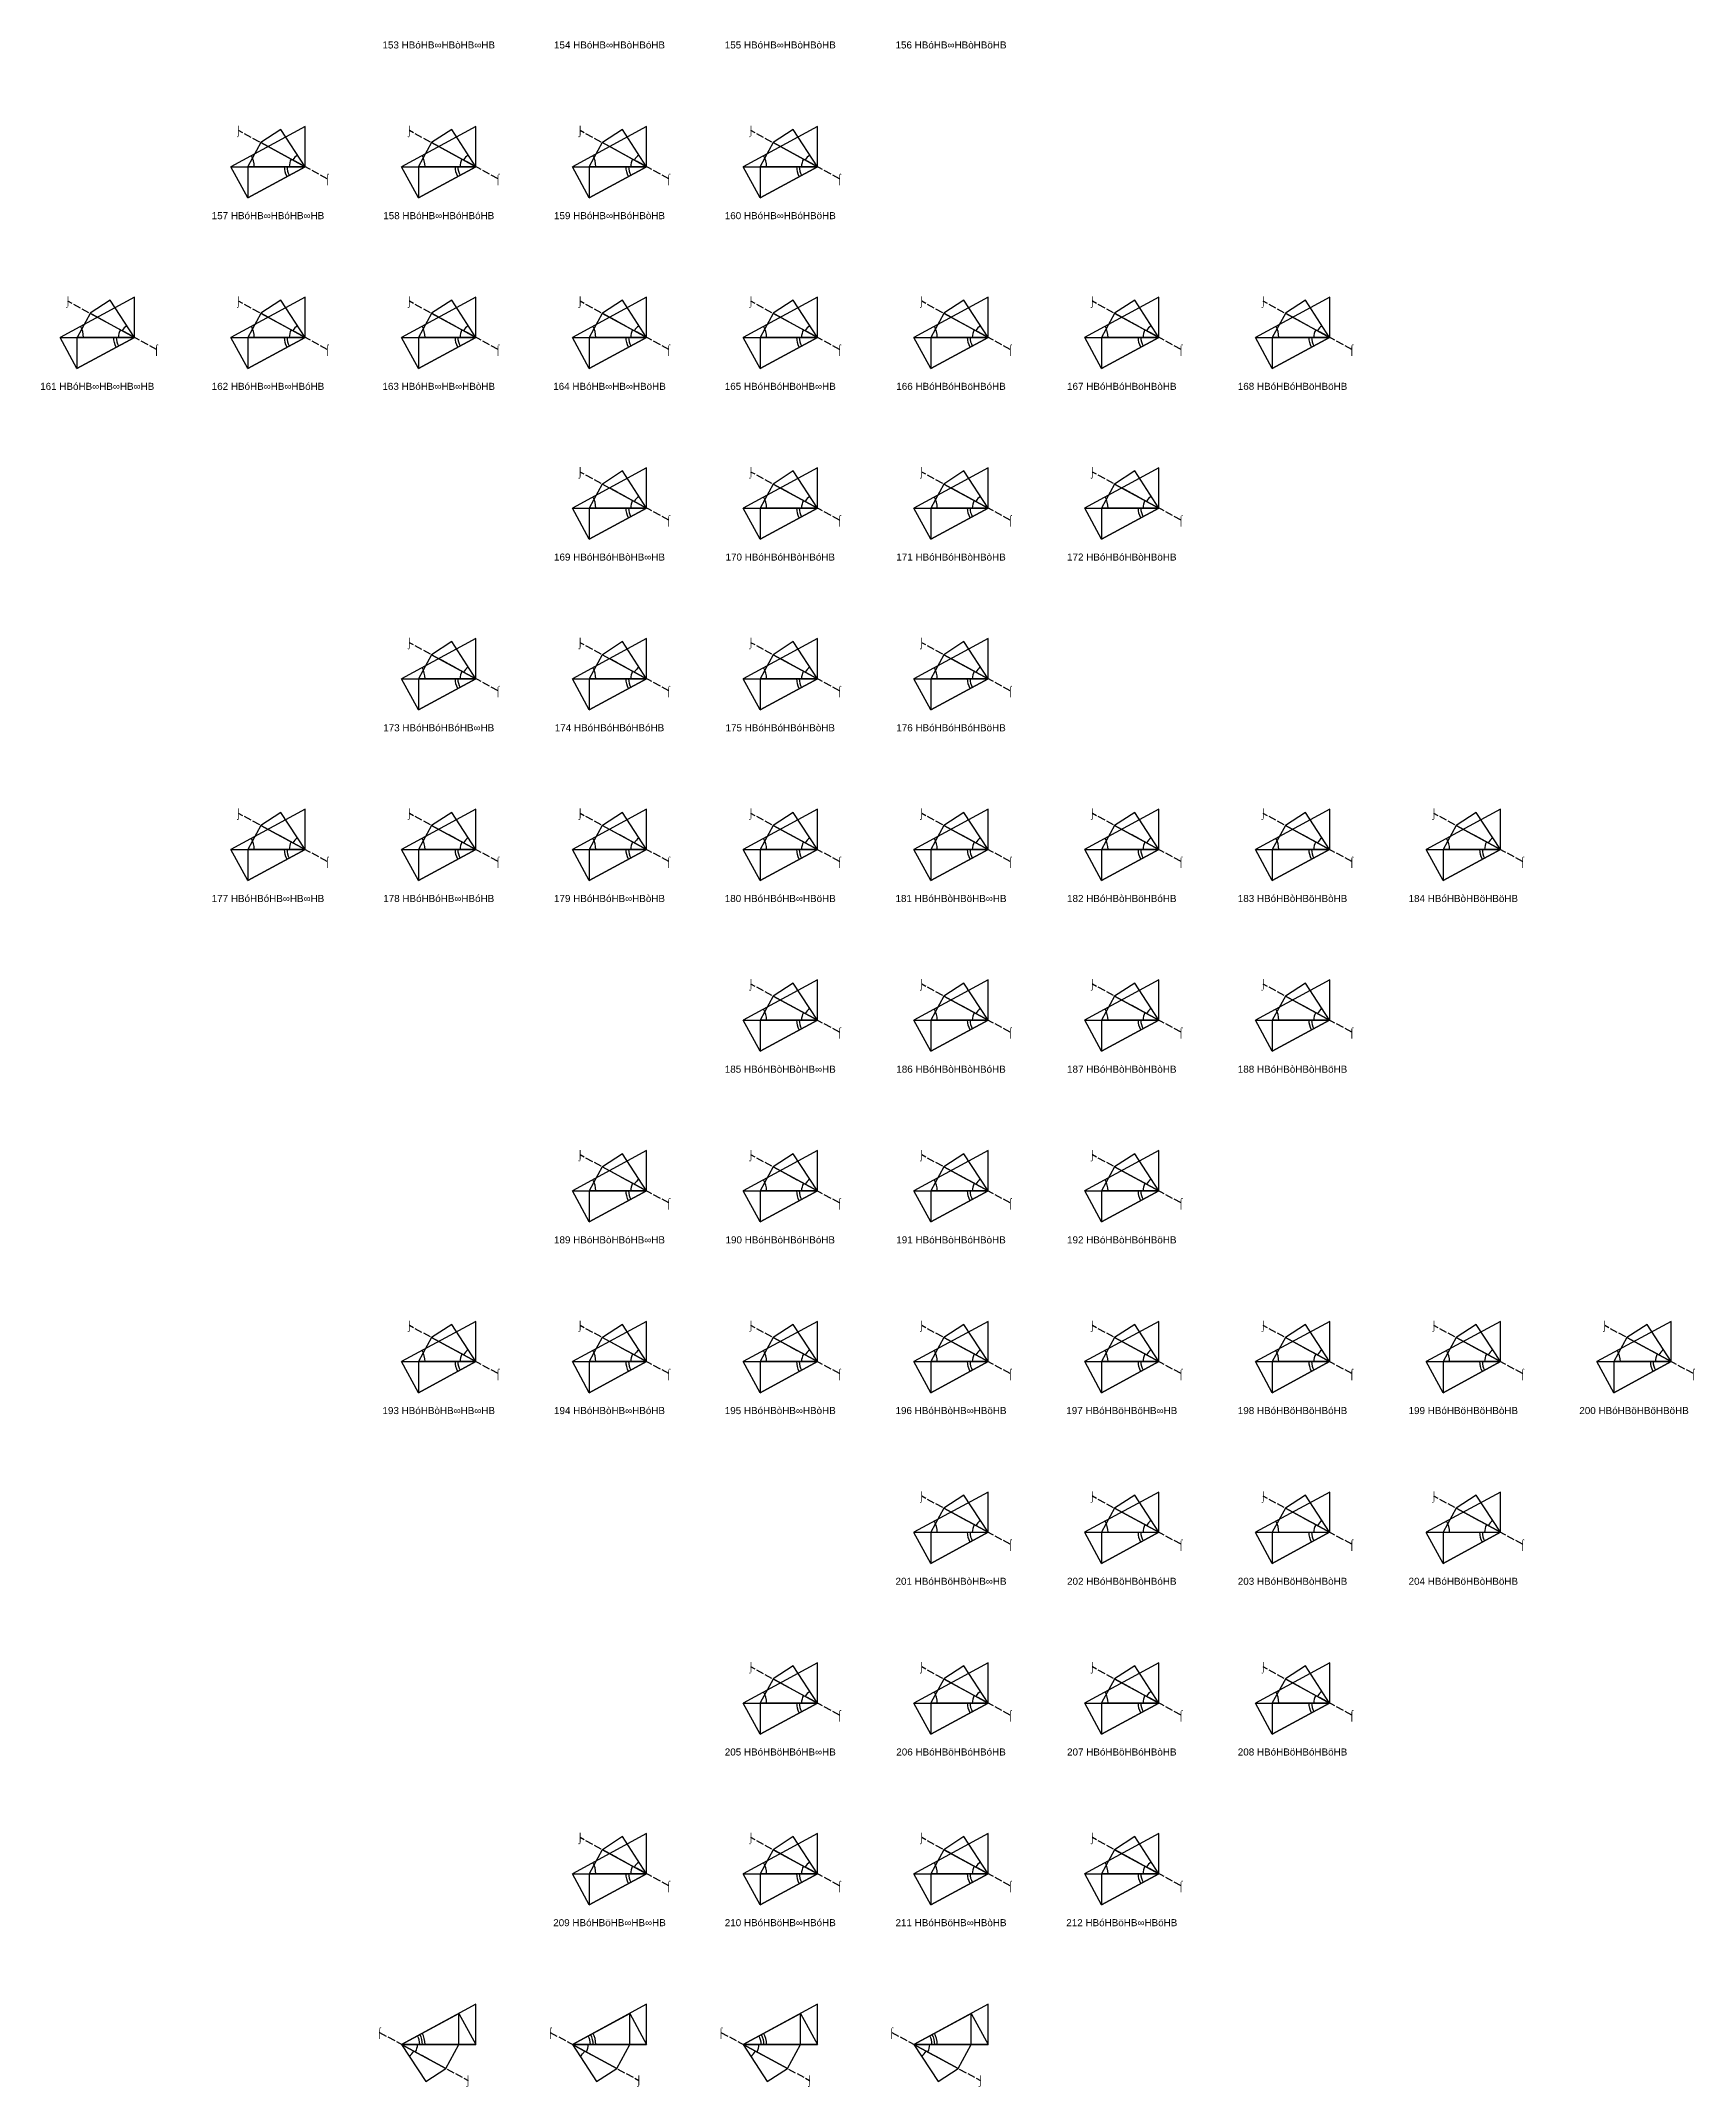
# Model space of a CAD drawing. Header units: millimetres. Extents: x 122552 to 1654769, y -10280102 to 62068.
# Drawn here: x 971675 to 1229818, y -1869583 to -1550158 of the extents above; entities that cross this region are included whole.
import ezdxf
from ezdxf.enums import TextEntityAlignment as Align

# ---------------------------------------------------------------- set-up
doc = ezdxf.new("R2010")
doc.units = ezdxf.units.MM
doc.linetypes.add('ACAD_ISO02W100', pattern=[15, 12, -3])
for name, color, linetype in [('BASE', 170, 'Continuous'), ('HYPOTENUSE', 20, 'Continuous'), ('PERPENDICULAR', 90, 'Continuous'), ('Standard', 7, 'Continuous')]:
    doc.layers.add(name, color=color, linetype=linetype)
doc.styles.add('Arial', font='arial_0.ttf')

# ---------------------------------------------------------------- blocks, each defined once
blk = doc.blocks.new('fundamental_block_GT')
at = {"color": 4}
blk.add_arc((0, -2), 277, 359.9799, 28.4254, dxfattribs=at)
at = {"layer": 'BASE'}
blk.add_line((0, 0), (879, -7), dxfattribs=at)
at = {"layer": 'HYPOTENUSE'}
blk.add_line((883, 469), (0, 0), dxfattribs=at)
at = {"layer": 'PERPENDICULAR'}
blk.add_line((879, -7), (883, 469), dxfattribs=at)

msp = doc.modelspace()

# ---------------------------------------------------------------- linework, layer by layer
at = {"linetype": 'ACAD_ISO02W100', "ltscale": 100}
for p, q in [((1016359, -1571666), (1002530, -1564161)), ((1043008, -1571666), (1029179, -1564161)), ((1069657, -1571666), (1055827, -1564161)), ((1096305, -1571666), (1082476, -1564161)), ((989711, -1598315), (975881, -1590809)), ((1016359, -1598315), (1002530, -1590809)), ((1043008, -1598315), (1029179, -1590809)), ((1069657, -1598315), (1055827, -1590809)), ((1096305, -1598315), (1082476, -1590809)), ((1122954, -1598315), (1109125, -1590809)), ((1149603, -1598315), (1135773, -1590809)), ((1176251, -1598315), (1162422, -1590809)), ((1069657, -1624963), (1055827, -1617458)), ((1096305, -1624963), (1082476, -1617458)), ((1122954, -1624963), (1109125, -1617458)), ((1149603, -1624963), (1135773, -1617458)), ((1043008, -1651612), (1029179, -1644107)), ((1069657, -1651612), (1055827, -1644107)), ((1096305, -1651612), (1082476, -1644107)), ((1122954, -1651612), (1109125, -1644107)), ((1016359, -1678261), (1002530, -1670755)), ((1043008, -1678261), (1029179, -1670755)), ((1069657, -1678261), (1055827, -1670755)), ((1096305, -1678261), (1082476, -1670755)), ((1122954, -1678261), (1109125, -1670755)), ((1149603, -1678261), (1135773, -1670755)), ((1176251, -1678261), (1162422, -1670755)), ((1202900, -1678261), (1189071, -1670755)), ((1096305, -1704909), (1082476, -1697404)), ((1122954, -1704909), (1109125, -1697404)), ((1149603, -1704909), (1135773, -1697404)), ((1176251, -1704909), (1162422, -1697404)), ((1069657, -1731558), (1055827, -1724053)), ((1096305, -1731558), (1082476, -1724053)), ((1122954, -1731558), (1109125, -1724053)), ((1149603, -1731558), (1135773, -1724053)), ((1043008, -1758207), (1029179, -1750701)), ((1069657, -1758207), (1055827, -1750701)), ((1096305, -1758207), (1082476, -1750701)), ((1122954, -1758207), (1109125, -1750701)), ((1149603, -1758207), (1135773, -1750701)), ((1176251, -1758207), (1162422, -1750701)), ((1202900, -1758207), (1189071, -1750701)), ((1229549, -1758207), (1215719, -1750701)), ((1122954, -1784855), (1109125, -1777350)), ((1149603, -1784855), (1135773, -1777350)), ((1176251, -1784855), (1162422, -1777350)), ((1202900, -1784855), (1189071, -1777350)), ((1096305, -1811504), (1082476, -1803999)), ((1122954, -1811504), (1109125, -1803999)), ((1149603, -1811504), (1135773, -1803999)), ((1176251, -1811504), (1162422, -1803999)), ((1069657, -1838153), (1055827, -1830647)), ((1096305, -1838153), (1082476, -1830647)), ((1122954, -1838153), (1109125, -1830647)), ((1149603, -1838153), (1135773, -1830647)), ((1024506, -1861049), (1038335, -1868554)), ((1051155, -1861049), (1064984, -1868554)), ((1077803, -1861049), (1091633, -1868554)), ((1104452, -1861049), (1118281, -1868554))]:
    msp.add_line(p, q, dxfattribs=at)

# ---------------------------------------------------------------- block references
for p, xscale, yscale, zscale, rotation in [((1012902, -1569790), -11.58735412275403, 11.58735412275403, 11.58735412275403, 27.99999999999958), ((1012902, -1569790), 7.867265571233638, 7.867265571233638, 7.867265571233638, 123.5116672382125), ((1039551, -1569790), -11.58735412275403, 11.58735412275403, 11.58735412275403, 27.99999999999958), ((1039551, -1569790), 7.867265571233638, 7.867265571233638, 7.867265571233638, 123.5116672382125), ((1066199, -1569790), -11.58735412275403, 11.58735412275403, 11.58735412275403, 27.99999999999958), ((1066199, -1569790), 7.867265571233638, 7.867265571233638, 7.867265571233638, 123.5116672382125), ((1092848, -1569790), -11.58735412275403, 11.58735412275403, 11.58735412275403, 27.99999999999958), ((1092848, -1569790), 7.867265571233638, 7.867265571233638, 7.867265571233638, 123.5116672382125), ((1012902, -1569790), 8.951118371073443, 8.951118371073443, 8.951118371073443, 151.9999999999985), ((1039551, -1569790), 8.951118371073443, 8.951118371073443, 8.951118371073443, 151.9999999999985), ((1066199, -1569790), 8.951118371073443, 8.951118371073443, 8.951118371073443, 151.9999999999985), ((1092848, -1569790), 8.951118371073443, 8.951118371073443, 8.951118371073443, 151.9999999999985), ((1012902, -1569790), 10.184290763736, 10.184290763736, 10.184290763736, 180.4883327617911), ((1039551, -1569790), 10.184290763736, 10.184290763736, 10.184290763736, 180.4883327617911), ((1066199, -1569790), 10.184290763736, 10.184290763736, 10.184290763736, 180.4883327617911), ((1092848, -1569790), 10.184290763736, 10.184290763736, 10.184290763736, 180.4883327617911), ((986253, -1596438), 7.867265571233638, 7.867265571233638, 7.867265571233638, 123.5116672382125), ((1012902, -1596438), 7.867265571233638, 7.867265571233638, 7.867265571233638, 123.5116672382125), ((1039551, -1596438), 7.867265571233638, 7.867265571233638, 7.867265571233638, 123.5116672382125), ((1066199, -1596438), 7.867265571233638, 7.867265571233638, 7.867265571233638, 123.5116672382125), ((1092848, -1596438), 7.867265571233751, 7.867265571233751, 7.867265571233751, 123.511667238211), ((1119497, -1596438), 7.867265571233751, 7.867265571233751, 7.867265571233751, 123.511667238211), ((1146145, -1596438), 7.867265571233751, 7.867265571233751, 7.867265571233751, 123.511667238211), ((1172794, -1596438), 7.867265571233751, 7.867265571233751, 7.867265571233751, 123.511667238211), ((986253, -1596438), -11.58735412275403, 11.58735412275403, 11.58735412275403, 27.99999999999958), ((986253, -1596438), 8.951118371073443, 8.951118371073443, 8.951118371073443, 151.9999999999985), ((1012902, -1596438), -11.58735412275403, 11.58735412275403, 11.58735412275403, 27.99999999999958), ((1012902, -1596438), 8.951118371073443, 8.951118371073443, 8.951118371073443, 151.9999999999985), ((1039551, -1596438), -11.58735412275403, 11.58735412275403, 11.58735412275403, 27.99999999999958), ((1039551, -1596438), 8.951118371073443, 8.951118371073443, 8.951118371073443, 151.9999999999985), ((1066199, -1596438), -11.58735412275403, 11.58735412275403, 11.58735412275403, 27.99999999999958), ((1066199, -1596438), 8.951118371073443, 8.951118371073443, 8.951118371073443, 151.9999999999985), ((1092848, -1596438), -11.58735412275403, 11.58735412275403, 11.58735412275403, 27.99999999999958), ((1092848, -1596438), 8.951118371073562, 8.951118371073562, 8.951118371073562, 151.9999999999985), ((1119497, -1596438), -11.58735412275403, 11.58735412275403, 11.58735412275403, 27.99999999999958), ((1119497, -1596438), 8.951118371073562, 8.951118371073562, 8.951118371073562, 151.9999999999985), ((1146145, -1596438), -11.58735412275403, 11.58735412275403, 11.58735412275403, 27.99999999999958), ((1146145, -1596438), 8.951118371073562, 8.951118371073562, 8.951118371073562, 151.9999999999985), ((1172794, -1596438), -11.58735412275403, 11.58735412275403, 11.58735412275403, 27.99999999999958), ((1172794, -1596438), 8.951118371073562, 8.951118371073562, 8.951118371073562, 151.9999999999985), ((986253, -1596438), 10.184290763736, 10.184290763736, 10.184290763736, 180.4883327617911), ((1012902, -1596438), 10.184290763736, 10.184290763736, 10.184290763736, 180.4883327617911), ((1039551, -1596438), 10.184290763736, 10.184290763736, 10.184290763736, 180.4883327617911), ((1066199, -1596438), 10.184290763736, 10.184290763736, 10.184290763736, 180.4883327617911), ((1092848, -1596438), 10.184290763736, 10.184290763736, 10.184290763736, 180.4883327617911), ((1119497, -1596438), 10.184290763736, 10.184290763736, 10.184290763736, 180.4883327617911), ((1146145, -1596438), 10.184290763736, 10.184290763736, 10.184290763736, 180.4883327617911), ((1172794, -1596438), 10.184290763736, 10.184290763736, 10.184290763736, 180.4883327617911), ((1066199, -1623087), -11.58735412275403, 11.58735412275403, 11.58735412275403, 27.99999999999958), ((1066199, -1623087), 8.951118371073562, 8.951118371073562, 8.951118371073562, 151.9999999999985), ((1066199, -1623087), 7.867265571233751, 7.867265571233751, 7.867265571233751, 123.511667238211), ((1092848, -1623087), -11.58735412275403, 11.58735412275403, 11.58735412275403, 27.99999999999958), ((1092848, -1623087), 8.951118371073562, 8.951118371073562, 8.951118371073562, 151.9999999999985), ((1092848, -1623087), 7.867265571233751, 7.867265571233751, 7.867265571233751, 123.511667238211), ((1119497, -1623087), -11.58735412275403, 11.58735412275403, 11.58735412275403, 27.99999999999958), ((1119497, -1623087), 8.951118371073562, 8.951118371073562, 8.951118371073562, 151.9999999999985), ((1119497, -1623087), 7.867265571233751, 7.867265571233751, 7.867265571233751, 123.511667238211), ((1146145, -1623087), -11.58735412275403, 11.58735412275403, 11.58735412275403, 27.99999999999958), ((1146145, -1623087), 8.951118371073562, 8.951118371073562, 8.951118371073562, 151.9999999999985), ((1146145, -1623087), 7.867265571233751, 7.867265571233751, 7.867265571233751, 123.511667238211), ((1066199, -1623087), 10.184290763736, 10.184290763736, 10.184290763736, 180.4883327617911), ((1092848, -1623087), 10.184290763736, 10.184290763736, 10.184290763736, 180.4883327617911), ((1119497, -1623087), 10.184290763736, 10.184290763736, 10.184290763736, 180.4883327617911), ((1146145, -1623087), 10.184290763736, 10.184290763736, 10.184290763736, 180.4883327617911), ((1039551, -1649736), -11.58735412275403, 11.58735412275403, 11.58735412275403, 27.99999999999958), ((1039551, -1649736), 7.867265571233638, 7.867265571233638, 7.867265571233638, 123.5116672382125), ((1066199, -1649736), -11.58735412275403, 11.58735412275403, 11.58735412275403, 27.99999999999958), ((1066199, -1649736), 7.867265571233638, 7.867265571233638, 7.867265571233638, 123.5116672382125), ((1092848, -1649736), -11.58735412275403, 11.58735412275403, 11.58735412275403, 27.99999999999958), ((1092848, -1649736), 7.867265571233638, 7.867265571233638, 7.867265571233638, 123.5116672382125), ((1119497, -1649736), -11.58735412275403, 11.58735412275403, 11.58735412275403, 27.99999999999958), ((1119497, -1649736), 7.867265571233638, 7.867265571233638, 7.867265571233638, 123.5116672382125), ((1039551, -1649736), 8.951118371073443, 8.951118371073443, 8.951118371073443, 151.9999999999985), ((1066199, -1649736), 8.951118371073443, 8.951118371073443, 8.951118371073443, 151.9999999999985), ((1092848, -1649736), 8.951118371073443, 8.951118371073443, 8.951118371073443, 151.9999999999985), ((1119497, -1649736), 8.951118371073443, 8.951118371073443, 8.951118371073443, 151.9999999999985), ((1039551, -1649736), 10.184290763736, 10.184290763736, 10.184290763736, 180.4883327617911), ((1066199, -1649736), 10.184290763736, 10.184290763736, 10.184290763736, 180.4883327617911), ((1092848, -1649736), 10.184290763736, 10.184290763736, 10.184290763736, 180.4883327617911), ((1119497, -1649736), 10.184290763736, 10.184290763736, 10.184290763736, 180.4883327617911), ((1012902, -1676384), 7.867265571233638, 7.867265571233638, 7.867265571233638, 123.5116672382125), ((1039551, -1676384), 7.867265571233638, 7.867265571233638, 7.867265571233638, 123.5116672382125), ((1066199, -1676384), 7.867265571233638, 7.867265571233638, 7.867265571233638, 123.5116672382125), ((1092848, -1676384), 7.867265571233638, 7.867265571233638, 7.867265571233638, 123.5116672382125), ((1119497, -1676384), 7.867265571233751, 7.867265571233751, 7.867265571233751, 123.511667238211), ((1146145, -1676384), 7.867265571233751, 7.867265571233751, 7.867265571233751, 123.511667238211), ((1172794, -1676384), 7.867265571233751, 7.867265571233751, 7.867265571233751, 123.511667238211), ((1199443, -1676384), 7.867265571233751, 7.867265571233751, 7.867265571233751, 123.511667238211), ((1012902, -1676384), -11.58735412275403, 11.58735412275403, 11.58735412275403, 27.99999999999958), ((1012902, -1676384), 8.951118371073443, 8.951118371073443, 8.951118371073443, 151.9999999999985), ((1039551, -1676384), -11.58735412275403, 11.58735412275403, 11.58735412275403, 27.99999999999958), ((1039551, -1676384), 8.951118371073443, 8.951118371073443, 8.951118371073443, 151.9999999999985), ((1066199, -1676384), -11.58735412275403, 11.58735412275403, 11.58735412275403, 27.99999999999958), ((1066199, -1676384), 8.951118371073443, 8.951118371073443, 8.951118371073443, 151.9999999999985), ((1092848, -1676384), -11.58735412275403, 11.58735412275403, 11.58735412275403, 27.99999999999958), ((1092848, -1676384), 8.951118371073443, 8.951118371073443, 8.951118371073443, 151.9999999999985), ((1119497, -1676384), -11.58735412275403, 11.58735412275403, 11.58735412275403, 27.99999999999958), ((1119497, -1676384), 8.951118371073562, 8.951118371073562, 8.951118371073562, 151.9999999999985), ((1146145, -1676384), -11.58735412275403, 11.58735412275403, 11.58735412275403, 27.99999999999958), ((1146145, -1676384), 8.951118371073562, 8.951118371073562, 8.951118371073562, 151.9999999999985), ((1172794, -1676384), -11.58735412275403, 11.58735412275403, 11.58735412275403, 27.99999999999958), ((1172794, -1676384), 8.951118371073562, 8.951118371073562, 8.951118371073562, 151.9999999999985), ((1199443, -1676384), -11.58735412275403, 11.58735412275403, 11.58735412275403, 27.99999999999958), ((1199443, -1676384), 8.951118371073562, 8.951118371073562, 8.951118371073562, 151.9999999999985), ((1012902, -1676384), 10.184290763736, 10.184290763736, 10.184290763736, 180.4883327617911), ((1039551, -1676384), 10.184290763736, 10.184290763736, 10.184290763736, 180.4883327617911), ((1066199, -1676384), 10.184290763736, 10.184290763736, 10.184290763736, 180.4883327617911), ((1092848, -1676384), 10.184290763736, 10.184290763736, 10.184290763736, 180.4883327617911), ((1119497, -1676384), 10.184290763736, 10.184290763736, 10.184290763736, 180.4883327617911), ((1146145, -1676384), 10.184290763736, 10.184290763736, 10.184290763736, 180.4883327617911), ((1172794, -1676384), 10.184290763736, 10.184290763736, 10.184290763736, 180.4883327617911), ((1199443, -1676384), 10.184290763736, 10.184290763736, 10.184290763736, 180.4883327617911), ((1092848, -1703033), -11.58735412275403, 11.58735412275403, 11.58735412275403, 27.99999999999958), ((1092848, -1703033), 8.951118371073562, 8.951118371073562, 8.951118371073562, 151.9999999999985), ((1092848, -1703033), 7.867265571233751, 7.867265571233751, 7.867265571233751, 123.511667238211), ((1119497, -1703033), -11.58735412275403, 11.58735412275403, 11.58735412275403, 27.99999999999958), ((1119497, -1703033), 8.951118371073562, 8.951118371073562, 8.951118371073562, 151.9999999999985), ((1119497, -1703033), 7.867265571233751, 7.867265571233751, 7.867265571233751, 123.511667238211), ((1146145, -1703033), -11.58735412275403, 11.58735412275403, 11.58735412275403, 27.99999999999958), ((1146145, -1703033), 8.951118371073562, 8.951118371073562, 8.951118371073562, 151.9999999999985), ((1146145, -1703033), 7.867265571233751, 7.867265571233751, 7.867265571233751, 123.511667238211), ((1172794, -1703033), -11.58735412275403, 11.58735412275403, 11.58735412275403, 27.99999999999958), ((1172794, -1703033), 8.951118371073562, 8.951118371073562, 8.951118371073562, 151.9999999999985), ((1172794, -1703033), 7.867265571233751, 7.867265571233751, 7.867265571233751, 123.511667238211), ((1092848, -1703033), 10.184290763736, 10.184290763736, 10.184290763736, 180.4883327617911), ((1119497, -1703033), 10.184290763736, 10.184290763736, 10.184290763736, 180.4883327617911), ((1146145, -1703033), 10.184290763736, 10.184290763736, 10.184290763736, 180.4883327617911), ((1172794, -1703033), 10.184290763736, 10.184290763736, 10.184290763736, 180.4883327617911), ((1066199, -1729682), -11.58735412275403, 11.58735412275403, 11.58735412275403, 27.99999999999958), ((1066199, -1729682), 7.867265571233751, 7.867265571233751, 7.867265571233751, 123.511667238211), ((1092848, -1729682), -11.58735412275403, 11.58735412275403, 11.58735412275403, 27.99999999999958), ((1092848, -1729682), 7.867265571233751, 7.867265571233751, 7.867265571233751, 123.511667238211), ((1119497, -1729682), -11.58735412275403, 11.58735412275403, 11.58735412275403, 27.99999999999958), ((1119497, -1729682), 7.867265571233751, 7.867265571233751, 7.867265571233751, 123.511667238211), ((1146145, -1729682), -11.58735412275403, 11.58735412275403, 11.58735412275403, 27.99999999999958), ((1146145, -1729682), 7.867265571233751, 7.867265571233751, 7.867265571233751, 123.511667238211), ((1066199, -1729682), 8.951118371073562, 8.951118371073562, 8.951118371073562, 151.9999999999985), ((1092848, -1729682), 8.951118371073562, 8.951118371073562, 8.951118371073562, 151.9999999999985), ((1119497, -1729682), 8.951118371073562, 8.951118371073562, 8.951118371073562, 151.9999999999985), ((1146145, -1729682), 8.951118371073562, 8.951118371073562, 8.951118371073562, 151.9999999999985), ((1066199, -1729682), 10.184290763736, 10.184290763736, 10.184290763736, 180.4883327617911), ((1092848, -1729682), 10.184290763736, 10.184290763736, 10.184290763736, 180.4883327617911), ((1119497, -1729682), 10.184290763736, 10.184290763736, 10.184290763736, 180.4883327617911), ((1146145, -1729682), 10.184290763736, 10.184290763736, 10.184290763736, 180.4883327617911), ((1039551, -1756330), -11.58735412275403, 11.58735412275403, 11.58735412275403, 27.99999999999958), ((1039551, -1756330), 8.951118371073443, 8.951118371073443, 8.951118371073443, 151.9999999999985), ((1039551, -1756330), 7.867265571233638, 7.867265571233638, 7.867265571233638, 123.5116672382125), ((1066199, -1756330), -11.58735412275403, 11.58735412275403, 11.58735412275403, 27.99999999999958), ((1066199, -1756330), 8.951118371073443, 8.951118371073443, 8.951118371073443, 151.9999999999985), ((1066199, -1756330), 7.867265571233638, 7.867265571233638, 7.867265571233638, 123.5116672382125), ((1092848, -1756330), -11.58735412275403, 11.58735412275403, 11.58735412275403, 27.99999999999958), ((1092848, -1756330), 8.951118371073443, 8.951118371073443, 8.951118371073443, 151.9999999999985), ((1092848, -1756330), 7.867265571233638, 7.867265571233638, 7.867265571233638, 123.5116672382125), ((1119497, -1756330), -11.58735412275403, 11.58735412275403, 11.58735412275403, 27.99999999999958), ((1119497, -1756330), 8.951118371073443, 8.951118371073443, 8.951118371073443, 151.9999999999985), ((1119497, -1756330), 7.867265571233638, 7.867265571233638, 7.867265571233638, 123.5116672382125), ((1146145, -1756330), -11.58735412275403, 11.58735412275403, 11.58735412275403, 27.99999999999958), ((1146145, -1756330), 8.951118371073806, 8.951118371073806, 8.951118371073806, 152.0000000000014), ((1146145, -1756330), 7.867265571234047, 7.867265571234047, 7.867265571234047, 123.5116672382142), ((1172794, -1756330), -11.58735412275403, 11.58735412275403, 11.58735412275403, 27.99999999999958), ((1172794, -1756330), 8.951118371073806, 8.951118371073806, 8.951118371073806, 152.0000000000014), ((1172794, -1756330), 7.867265571234047, 7.867265571234047, 7.867265571234047, 123.5116672382142), ((1199443, -1756330), -11.58735412275403, 11.58735412275403, 11.58735412275403, 27.99999999999958), ((1199443, -1756330), 8.951118371073806, 8.951118371073806, 8.951118371073806, 152.0000000000014), ((1199443, -1756330), 7.867265571234047, 7.867265571234047, 7.867265571234047, 123.5116672382142), ((1226091, -1756330), -11.58735412275403, 11.58735412275403, 11.58735412275403, 27.99999999999958), ((1226091, -1756330), 8.951118371073806, 8.951118371073806, 8.951118371073806, 152.0000000000014), ((1226091, -1756330), 7.867265571234047, 7.867265571234047, 7.867265571234047, 123.5116672382142), ((1039551, -1756330), 10.184290763736, 10.184290763736, 10.184290763736, 180.4883327617911), ((1066199, -1756330), 10.184290763736, 10.184290763736, 10.184290763736, 180.4883327617911), ((1092848, -1756330), 10.184290763736, 10.184290763736, 10.184290763736, 180.4883327617911), ((1119497, -1756330), 10.184290763736, 10.184290763736, 10.184290763736, 180.4883327617911), ((1146145, -1756330), 10.18429076373611, 10.18429076373611, 10.18429076373611, 180.4883327617911), ((1172794, -1756330), 10.18429076373611, 10.18429076373611, 10.18429076373611, 180.4883327617911), ((1199443, -1756330), 10.18429076373611, 10.18429076373611, 10.18429076373611, 180.4883327617911), ((1226091, -1756330), 10.18429076373611, 10.18429076373611, 10.18429076373611, 180.4883327617911), ((1119497, -1782979), -11.58735412275403, 11.58735412275403, 11.58735412275403, 27.99999999999958), ((1119497, -1782979), 7.867265571234047, 7.867265571234047, 7.867265571234047, 123.5116672382142), ((1146145, -1782979), -11.58735412275403, 11.58735412275403, 11.58735412275403, 27.99999999999958), ((1146145, -1782979), 7.867265571234047, 7.867265571234047, 7.867265571234047, 123.5116672382142), ((1172794, -1782979), -11.58735412275403, 11.58735412275403, 11.58735412275403, 27.99999999999958), ((1172794, -1782979), 7.867265571234047, 7.867265571234047, 7.867265571234047, 123.5116672382142), ((1199443, -1782979), -11.58735412275403, 11.58735412275403, 11.58735412275403, 27.99999999999958), ((1199443, -1782979), 7.867265571234047, 7.867265571234047, 7.867265571234047, 123.5116672382142), ((1119497, -1782979), 8.951118371073806, 8.951118371073806, 8.951118371073806, 152.0000000000014), ((1146145, -1782979), 8.951118371073806, 8.951118371073806, 8.951118371073806, 152.0000000000014), ((1172794, -1782979), 8.951118371073806, 8.951118371073806, 8.951118371073806, 152.0000000000014), ((1199443, -1782979), 8.951118371073806, 8.951118371073806, 8.951118371073806, 152.0000000000014), ((1119497, -1782979), 10.18429076373611, 10.18429076373611, 10.18429076373611, 180.4883327617911), ((1146145, -1782979), 10.18429076373611, 10.18429076373611, 10.18429076373611, 180.4883327617911), ((1172794, -1782979), 10.18429076373611, 10.18429076373611, 10.18429076373611, 180.4883327617911), ((1199443, -1782979), 10.18429076373611, 10.18429076373611, 10.18429076373611, 180.4883327617911), ((1092848, -1809628), 7.867265571234047, 7.867265571234047, 7.867265571234047, 123.5116672382142), ((1119497, -1809628), 7.867265571234047, 7.867265571234047, 7.867265571234047, 123.5116672382142), ((1146145, -1809628), 7.867265571234047, 7.867265571234047, 7.867265571234047, 123.5116672382142), ((1172794, -1809628), 7.867265571234047, 7.867265571234047, 7.867265571234047, 123.5116672382142), ((1092848, -1809628), -11.58735412275403, 11.58735412275403, 11.58735412275403, 27.99999999999958), ((1092848, -1809628), 8.951118371073806, 8.951118371073806, 8.951118371073806, 152.0000000000014), ((1119497, -1809628), -11.58735412275403, 11.58735412275403, 11.58735412275403, 27.99999999999958), ((1119497, -1809628), 8.951118371073806, 8.951118371073806, 8.951118371073806, 152.0000000000014), ((1146145, -1809628), -11.58735412275403, 11.58735412275403, 11.58735412275403, 27.99999999999958), ((1146145, -1809628), 8.951118371073806, 8.951118371073806, 8.951118371073806, 152.0000000000014), ((1172794, -1809628), -11.58735412275403, 11.58735412275403, 11.58735412275403, 27.99999999999958), ((1172794, -1809628), 8.951118371073806, 8.951118371073806, 8.951118371073806, 152.0000000000014), ((1092848, -1809628), 10.18429076373611, 10.18429076373611, 10.18429076373611, 180.4883327617911), ((1119497, -1809628), 10.18429076373611, 10.18429076373611, 10.18429076373611, 180.4883327617911), ((1146145, -1809628), 10.18429076373611, 10.18429076373611, 10.18429076373611, 180.4883327617911), ((1172794, -1809628), 10.18429076373611, 10.18429076373611, 10.18429076373611, 180.4883327617911), ((1066199, -1836276), -11.58735412275403, 11.58735412275403, 11.58735412275403, 27.99999999999958), ((1066199, -1836276), 8.951118371073806, 8.951118371073806, 8.951118371073806, 152.0000000000014), ((1066199, -1836276), 7.867265571234047, 7.867265571234047, 7.867265571234047, 123.5116672382142), ((1092848, -1836276), -11.58735412275403, 11.58735412275403, 11.58735412275403, 27.99999999999958), ((1092848, -1836276), 8.951118371073806, 8.951118371073806, 8.951118371073806, 152.0000000000014), ((1092848, -1836276), 7.867265571234047, 7.867265571234047, 7.867265571234047, 123.5116672382142), ((1119497, -1836276), -11.58735412275403, 11.58735412275403, 11.58735412275403, 27.99999999999958), ((1119497, -1836276), 8.951118371073806, 8.951118371073806, 8.951118371073806, 152.0000000000014), ((1119497, -1836276), 7.867265571234047, 7.867265571234047, 7.867265571234047, 123.5116672382142), ((1146145, -1836276), -11.58735412275403, 11.58735412275403, 11.58735412275403, 27.99999999999958), ((1146145, -1836276), 8.951118371073806, 8.951118371073806, 8.951118371073806, 152.0000000000014), ((1146145, -1836276), 7.867265571234047, 7.867265571234047, 7.867265571234047, 123.5116672382142), ((1066199, -1836276), 10.18429076373611, 10.18429076373611, 10.18429076373611, 180.4883327617911), ((1092848, -1836276), 10.18429076373611, 10.18429076373611, 10.18429076373611, 180.4883327617911), ((1119497, -1836276), 10.18429076373611, 10.18429076373611, 10.18429076373611, 180.4883327617911), ((1146145, -1836276), 10.18429076373611, 10.18429076373611, 10.18429076373611, 180.4883327617911), ((1027963, -1862925), -11.58735412275403, 11.58735412275403, 11.58735412275403, 207.9999999999996), ((1027963, -1862925), 10.18429076373601, 10.18429076373601, 10.18429076373601, 0.4883327617926961), ((1054612, -1862925), -11.58735412275403, 11.58735412275403, 11.58735412275403, 207.9999999999996), ((1054612, -1862925), 10.18429076373601, 10.18429076373601, 10.18429076373601, 0.4883327617926961), ((1081261, -1862925), -11.58735412275403, 11.58735412275403, 11.58735412275403, 207.9999999999996), ((1081261, -1862925), 10.18429076373601, 10.18429076373601, 10.18429076373601, 0.4883327617926961), ((1107909, -1862925), -11.58735412275403, 11.58735412275403, 11.58735412275403, 207.9999999999996), ((1107909, -1862925), 10.18429076373601, 10.18429076373601, 10.18429076373601, 0.4883327617926961), ((1027963, -1862925), 7.867265571233827, 7.867265571233827, 7.867265571233827, 303.5116672382171), ((1027963, -1862925), 8.95111837107369, 8.95111837107369, 8.95111837107369, 332.0000000000033), ((1054612, -1862925), 7.867265571233827, 7.867265571233827, 7.867265571233827, 303.5116672382171), ((1054612, -1862925), 8.95111837107369, 8.95111837107369, 8.95111837107369, 332.0000000000033), ((1081261, -1862925), 7.867265571233827, 7.867265571233827, 7.867265571233827, 303.5116672382171), ((1081261, -1862925), 8.95111837107369, 8.95111837107369, 8.95111837107369, 332.0000000000033), ((1107909, -1862925), 7.867265571233827, 7.867265571233827, 7.867265571233827, 303.5116672382171), ((1107909, -1862925), 8.95111837107369, 8.95111837107369, 8.95111837107369, 332.0000000000033)]:
    msp.add_blockref('fundamental_block_GT', p, dxfattribs=dict(xscale=xscale, yscale=yscale, zscale=zscale, rotation=rotation))
at = {"layer": 'Standard', "xscale": 13.18371388650824, "yscale": 13.18371388650824, "zscale": 13.18371388650824, "rotation": 0.4883327617913192}
for p in [(1001315, -1569790), (1027963, -1569790), (1054612, -1569790), (1081261, -1569790), (974666, -1596438), (1001315, -1596438), (1027963, -1596438), (1054612, -1596438), (1081261, -1596438), (1107909, -1596438), (1134558, -1596438), (1161207, -1596438), (1054612, -1623087), (1081261, -1623087), (1107909, -1623087), (1134558, -1623087), (1027963, -1649736), (1054612, -1649736), (1081261, -1649736), (1107909, -1649736), (1001315, -1676384), (1027963, -1676384), (1054612, -1676384), (1081261, -1676384), (1107909, -1676384), (1134558, -1676384), (1161207, -1676384), (1187855, -1676384), (1081261, -1703033), (1107909, -1703033), (1134558, -1703033), (1161207, -1703033), (1054612, -1729682), (1081261, -1729682), (1107909, -1729682), (1134558, -1729682), (1027963, -1756330), (1054612, -1756330), (1081261, -1756330), (1107909, -1756330), (1134558, -1756330), (1161207, -1756330), (1187855, -1756330), (1214504, -1756330), (1107909, -1782979), (1134558, -1782979), (1161207, -1782979), (1187855, -1782979), (1081261, -1809628), (1107909, -1809628), (1134558, -1809628), (1161207, -1809628), (1054612, -1836276), (1081261, -1836276), (1107909, -1836276), (1134558, -1836276), (1027963, -1862925), (1054612, -1862925), (1081261, -1862925), (1107909, -1862925)]:
    msp.add_blockref('fundamental_block_GT', p, dxfattribs=at)

# ---------------------------------------------------------------- texts
at = {"style": 'Arial'}
for s, p in [('153 HBóHB∞HBòHB∞HB', (1033757, -1550785)), ('154 HBóHB∞HBòHBóHB', (1060406, -1550785)), ('155 HBóHB∞HBòHBòHB', (1087054, -1550785)), ('156 HBóHB∞HBòHBöHB', (1113703, -1550785)), ('⌡', (1002530, -1564161)), ('⌡', (1029179, -1564161)), ('⌡', (1055827, -1564161)), ('⌡', (1082476, -1564161)), ('⌠', (1016359, -1571666)), ('⌠', (1043008, -1571666)), ('⌠', (1069657, -1571666)), ('⌠', (1096305, -1571666)), ('157 HBóHB∞HBóHB∞HB', (1007108, -1577434)), ('158 HBóHB∞HBóHBóHB', (1033757, -1577434)), ('159 HBóHB∞HBóHBòHB', (1060406, -1577434)), ('160 HBóHB∞HBóHBöHB', (1087054, -1577434)), ('⌡', (975881, -1590809)), ('⌡', (1002530, -1590809)), ('⌡', (1029179, -1590809)), ('⌡', (1055827, -1590809)), ('⌡', (1082476, -1590809)), ('⌡', (1109125, -1590809)), ('⌡', (1135773, -1590809)), ('⌡', (1162422, -1590809)), ('⌠', (989711, -1598315)), ('⌠', (1016359, -1598315)), ('⌠', (1043008, -1598315)), ('⌠', (1069657, -1598315)), ('⌠', (1096305, -1598315)), ('⌠', (1122954, -1598315)), ('⌠', (1149603, -1598315)), ('⌠', (1176251, -1598315)), ('161 HBóHB∞HB∞HB∞HB', (980460, -1604082)), ('162 HBóHB∞HB∞HBóHB', (1007108, -1604082)), ('163 HBóHB∞HB∞HBòHB', (1033757, -1604082)), ('164 HBóHB∞HB∞HBöHB', (1060406, -1604082)), ('165 HBóHBóHBöHB∞HB', (1087054, -1604082)), ('166 HBóHBóHBöHBóHB', (1113703, -1604082)), ('167 HBóHBóHBöHBòHB', (1140352, -1604082)), ('168 HBóHBóHBöHBöHB', (1167000, -1604082)), ('⌡', (1055827, -1617458)), ('⌡', (1082476, -1617458)), ('⌡', (1109125, -1617458)), ('⌡', (1135773, -1617458)), ('⌠', (1069657, -1624963)), ('⌠', (1096305, -1624963)), ('⌠', (1122954, -1624963)), ('⌠', (1149603, -1624963)), ('169 HBóHBóHBòHB∞HB', (1060406, -1630731)), ('170 HBóHBóHBòHBóHB', (1087054, -1630731)), ('171 HBóHBóHBòHBòHB', (1113703, -1630731)), ('172 HBóHBóHBòHBöHB', (1140352, -1630731)), ('⌡', (1029179, -1644107)), ('⌡', (1055827, -1644107)), ('⌡', (1082476, -1644107)), ('⌡', (1109125, -1644107)), ('⌠', (1043008, -1651612)), ('⌠', (1069657, -1651612)), ('⌠', (1096305, -1651612)), ('⌠', (1122954, -1651612)), ('173 HBóHBóHBóHB∞HB', (1033757, -1657380)), ('174 HBóHBóHBóHBóHB', (1060406, -1657380)), ('175 HBóHBóHBóHBòHB', (1087054, -1657380)), ('176 HBóHBóHBóHBöHB', (1113703, -1657380)), ('⌡', (1002530, -1670755)), ('⌡', (1029179, -1670755)), ('⌡', (1055827, -1670755)), ('⌡', (1082476, -1670755)), ('⌡', (1109125, -1670755)), ('⌡', (1135773, -1670755)), ('⌡', (1162422, -1670755)), ('⌡', (1189071, -1670755)), ('⌠', (1016359, -1678261)), ('⌠', (1043008, -1678261)), ('⌠', (1069657, -1678261)), ('⌠', (1096305, -1678261)), ('⌠', (1122954, -1678261)), ('⌠', (1149603, -1678261)), ('⌠', (1176251, -1678261)), ('⌠', (1202900, -1678261)), ('177 HBóHBóHB∞HB∞HB', (1007108, -1684028)), ('178 HBóHBóHB∞HBóHB', (1033757, -1684028)), ('179 HBóHBóHB∞HBòHB', (1060406, -1684028)), ('180 HBóHBóHB∞HBöHB', (1087054, -1684028)), ('181 HBóHBòHBöHB∞HB', (1113703, -1684028)), ('182 HBóHBòHBöHBóHB', (1140352, -1684028)), ('183 HBóHBòHBöHBòHB', (1167000, -1684028)), ('184 HBóHBòHBöHBöHB', (1193649, -1684028)), ('⌡', (1082476, -1697404)), ('⌡', (1109125, -1697404)), ('⌡', (1135773, -1697404)), ('⌡', (1162422, -1697404)), ('⌠', (1096305, -1704909)), ('⌠', (1122954, -1704909)), ('⌠', (1149603, -1704909)), ('⌠', (1176251, -1704909)), ('185 HBóHBòHBòHB∞HB', (1087054, -1710677)), ('186 HBóHBòHBòHBóHB', (1113703, -1710677)), ('187 HBóHBòHBòHBòHB', (1140352, -1710677)), ('188 HBóHBòHBòHBöHB', (1167000, -1710677)), ('⌡', (1055827, -1724053)), ('⌡', (1082476, -1724053)), ('⌡', (1109125, -1724053)), ('⌡', (1135773, -1724053)), ('⌠', (1069657, -1731558)), ('⌠', (1096305, -1731558)), ('⌠', (1122954, -1731558)), ('⌠', (1149603, -1731558)), ('189 HBóHBòHBóHB∞HB', (1060406, -1737326)), ('190 HBóHBòHBóHBóHB', (1087054, -1737326)), ('191 HBóHBòHBóHBòHB', (1113703, -1737326)), ('192 HBóHBòHBóHBöHB', (1140352, -1737326)), ('⌡', (1029179, -1750701)), ('⌡', (1055827, -1750701)), ('⌡', (1082476, -1750701)), ('⌡', (1109125, -1750701)), ('⌡', (1135773, -1750701)), ('⌡', (1162422, -1750701)), ('⌡', (1189071, -1750701)), ('⌡', (1215719, -1750701)), ('⌠', (1043008, -1758207)), ('⌠', (1069657, -1758207)), ('⌠', (1096305, -1758207)), ('⌠', (1122954, -1758207)), ('⌠', (1149603, -1758207)), ('⌠', (1176251, -1758207)), ('⌠', (1202900, -1758207)), ('⌠', (1229549, -1758207)), ('193 HBóHBòHB∞HB∞HB', (1033757, -1763974)), ('194 HBóHBòHB∞HBóHB', (1060406, -1763974)), ('195 HBóHBòHB∞HBòHB', (1087054, -1763974)), ('196 HBóHBòHB∞HBöHB', (1113703, -1763974)), ('197 HBóHBöHBöHB∞HB', (1140352, -1763974)), ('198 HBóHBöHBöHBóHB', (1167000, -1763974)), ('199 HBóHBöHBöHBòHB', (1193649, -1763974)), ('200 HBóHBöHBöHBöHB', (1220298, -1763974)), ('⌡', (1109125, -1777350)), ('⌡', (1135773, -1777350)), ('⌡', (1162422, -1777350)), ('⌡', (1189071, -1777350)), ('⌠', (1122954, -1784855)), ('⌠', (1149603, -1784855)), ('⌠', (1176251, -1784855)), ('⌠', (1202900, -1784855)), ('201 HBóHBöHBòHB∞HB', (1113703, -1790623)), ('202 HBóHBöHBòHBóHB', (1140352, -1790623)), ('203 HBóHBöHBòHBòHB', (1167000, -1790623)), ('204 HBóHBöHBòHBöHB', (1193649, -1790623)), ('⌡', (1082476, -1803999)), ('⌡', (1109125, -1803999)), ('⌡', (1135773, -1803999)), ('⌡', (1162422, -1803999)), ('⌠', (1096305, -1811504)), ('⌠', (1122954, -1811504)), ('⌠', (1149603, -1811504)), ('⌠', (1176251, -1811504)), ('205 HBóHBöHBóHB∞HB', (1087054, -1817272)), ('206 HBóHBöHBóHBóHB', (1113703, -1817272)), ('207 HBóHBöHBóHBòHB', (1140352, -1817272)), ('208 HBóHBöHBóHBöHB', (1167000, -1817272)), ('⌡', (1055827, -1830647)), ('⌡', (1082476, -1830647)), ('⌡', (1109125, -1830647)), ('⌡', (1135773, -1830647)), ('⌠', (1069657, -1838153)), ('⌠', (1096305, -1838153)), ('⌠', (1122954, -1838153)), ('⌠', (1149603, -1838153)), ('209 HBóHBöHB∞HB∞HB', (1060406, -1843920)), ('210 HBóHBöHB∞HBóHB', (1087054, -1843920)), ('211 HBóHBöHB∞HBòHB', (1113703, -1843920)), ('212 HBóHBöHB∞HBöHB', (1140352, -1843920)), ('⌠', (1024506, -1861049)), ('⌠', (1051155, -1861049)), ('⌠', (1077803, -1861049)), ('⌠', (1104452, -1861049)), ('⌡', (1038335, -1868554)), ('⌡', (1064984, -1868554)), ('⌡', (1091633, -1868554)), ('⌡', (1118281, -1868554))]:
    msp.add_text(s, height=1100, dxfattribs=at).set_placement(p, align=Align.MIDDLE_CENTER)

doc.saveas('drawing.dxf')
